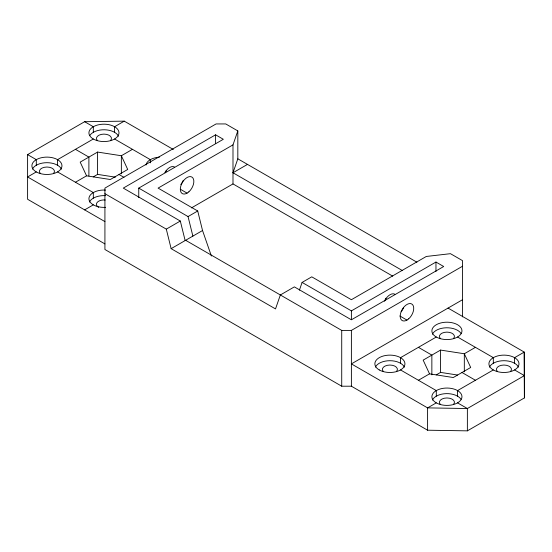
<?xml version="1.0" encoding="UTF-8"?>
<svg xmlns="http://www.w3.org/2000/svg" width="552" height="552" viewBox="0 0 552 552"><rect width="100%" height="100%" fill="white"/><g stroke="black" fill="none" stroke-linecap="round" stroke-linejoin="round"><path stroke-width="0.83" d="M392.713 276.138L232.992 183.926L232.992 144.865L237.822 130.914L225.74 123.938L216.073 123.938L104.921 188.108L104.921 249.497L341.722 386.207L351.389 386.207L427.593 430.208L467.371 430.85L524.4 397.93L524.248 352.086L448.045 308.085M402.415 270.583L232.992 172.762L237.822 158.817L237.822 130.914M299.412 290.166L302.096 282.417L311.763 276.835L351.389 299.715L426.296 256.466L450.46 253.678L462.541 260.654L462.541 316.889M104.921 243.915L27.6 199.272L27.6 154.629L84.629 121.709L124.255 121.15L173.321 149.482M36.301 171.927A15.035 8.68 0 0 1 43.042 157.403A15.035 8.68 0 0 1 61.451 168.036A15.035 8.68 0 0 1 36.301 171.927L27.6 176.95L104.921 221.593M93.322 139.007A15.035 8.68 0 0 1 100.064 124.483A15.035 8.68 0 0 1 118.48 135.116A15.035 8.68 0 0 1 93.322 139.007L57.56 159.652L57.56 165.234M124.255 121.15L114.588 126.725L114.588 132.307M97.587 152.069L80.192 162.115L86.56 175.833L110.324 179.51L127.719 169.464L121.357 155.747L97.587 152.069L97.587 174.391L93.24 176.902M75.445 182.25L86.56 175.833M132.466 149.33L121.357 155.747L121.357 173.776M84.629 209.877L93.322 204.854M138.752 197.554L138.752 188.108L223.325 139.283L215.59 134.819L123.289 188.108L180.311 221.035L185.148 240.562M232.992 144.865L158.086 188.108L197.713 210.988L202.543 230.522L211.381 256.031M232.992 172.762L247.489 164.392M191.454 207.904L232.992 183.926M104.921 193.69L166.297 229.128L180.311 221.035M138.752 188.108L188.046 216.57L197.713 210.988M166.297 229.128L171.134 248.655L202.543 230.522M302.096 282.417L351.389 310.873L435.963 262.048L443.698 266.512L351.389 319.801L294.361 286.881L280.347 294.975L275.517 308.92L171.134 248.655M185.631 240.286L341.722 330.406L351.389 330.406L462.541 266.236M462.541 299.715L351.389 363.892L427.593 407.887L467.371 408.528L524.4 375.608L514.581 369.943M436.294 337.017A15.035 8.68 0 0 1 443.035 322.492A15.035 8.68 0 0 1 461.451 333.125A15.035 8.68 0 0 1 436.294 337.017L400.531 357.661L400.531 363.244M440.558 350.078L423.163 360.125L429.532 373.849L453.296 377.527L470.69 367.48L464.322 353.756L440.558 350.078L440.558 372.4L436.211 374.911M418.416 380.266L429.532 373.849M475.438 347.339L464.322 353.756L464.322 371.786M436.294 402.863A15.035 8.68 0 0 1 443.035 388.339A15.035 8.68 0 0 1 461.451 398.972A15.035 8.68 0 0 1 436.294 402.863L427.593 407.887L427.593 430.208M493.322 369.943A15.035 8.68 0 0 1 500.064 355.419A15.035 8.68 0 0 1 518.473 366.052A15.035 8.68 0 0 1 493.322 369.943L457.56 390.588L457.56 396.17M97.587 174.391L115.409 177.151M440.558 372.4L457.532 375.029M237.822 158.817L416.912 262.214M84.629 121.709L93.322 126.725L93.322 132.307M114.588 139.007L150.351 159.652L150.351 162.84M457.56 337.017L493.322 357.661L493.322 363.244M180.387 189.267L187.08 193.131M399.903 316.006L406.969 320.084M75.445 149.33L88.893 157.092L88.893 175.978M119.025 174.487L123.979 177.351M418.416 347.339L431.857 355.102L431.857 374.849M461.996 372.503L475.438 380.266M27.6 154.629L36.301 159.652L36.301 165.234M57.56 171.927L93.322 192.572L93.322 198.154M400.531 369.943L436.294 390.588L436.294 396.17M457.56 402.863L467.371 408.528L467.371 430.85M188.046 216.57L192.876 236.104M524.4 397.93L524.248 352.086L514.581 357.661L514.581 363.244M435.963 262.048L435.963 271.494M351.389 310.873L351.389 319.463M351.389 330.406L351.389 386.207M341.722 330.406L341.722 386.207M215.59 134.819L215.59 143.403M164.896 172.514A9.57 5.527 -60 0 1 174.466 166.987M183.271 180.262A9.57 5.527 -60 0 1 180.794 184.554M403.643 307.492A9.57 5.527 -60 0 1 401.166 311.783M384.509 301.226A9.57 5.527 -60 0 1 394.839 294.216M385.931 298.204A9.57 5.527 -60 0 1 385.172 299.688M166.359 170.499A9.57 5.527 -60 0 1 165.283 172.735M440.413 338.631A7.521 4.34 0 0 1 446.927 332.118A7.521 4.34 0 0 1 453.44 338.631M383.392 371.551A7.521 4.34 0 0 1 389.898 365.044A7.521 4.34 0 0 1 396.412 371.551M440.413 404.478A7.521 4.34 0 0 1 446.927 397.964A7.521 4.34 0 0 1 453.44 404.478M497.442 371.551A7.521 4.34 0 0 1 503.955 365.044A7.521 4.34 0 0 1 510.462 371.551M432.402 334.215A15.035 8.68 0 0 1 446.271 327.784A15.035 8.68 0 0 1 461.058 333.491M375.381 367.135A15.035 8.68 0 0 1 389.898 360.704A15.035 8.68 0 0 1 404.423 367.135M489.431 367.135A15.035 8.68 0 0 1 503.955 360.704A15.035 8.68 0 0 1 518.473 367.135M432.402 400.062A15.035 8.68 0 0 1 446.271 393.631A15.035 8.68 0 0 1 461.058 399.337M105.529 207.345A15.035 8.68 0 0 1 88.92 198.713A15.035 8.68 0 0 1 105.529 190.081M146.004 165.034A15.035 8.68 0 0 1 159.411 157.154M97.449 140.615A7.521 4.34 0 0 1 103.955 134.108A7.521 4.34 0 0 1 110.469 140.615M40.42 173.542A7.521 4.34 0 0 1 46.934 167.028A7.521 4.34 0 0 1 53.441 173.542M98.642 207.366A7.521 4.34 0 0 1 97.29 202.287A7.521 4.34 0 0 1 105.266 200.017M32.409 169.126A15.035 8.68 0 0 1 46.934 162.688A15.035 8.68 0 0 1 61.451 169.126M89.824 135.481A15.035 8.68 0 0 1 104.611 129.775A15.035 8.68 0 0 1 118.48 136.199M89.431 202.046A15.035 8.68 0 0 1 105.529 195.663M188.832 191.855A9.57 5.527 -60 0 0 191.861 177.033A9.57 5.527 -60 0 0 180.545 187.073A9.57 5.527 -60 0 0 188.832 191.855M408.715 318.808A9.57 5.527 -60 0 0 411.751 303.986A9.57 5.527 -60 0 0 400.428 314.019A9.57 5.527 -60 0 0 408.715 318.808M379.272 369.943A15.035 8.68 0 0 0 404.423 366.052A15.035 8.68 0 0 0 386.007 355.419A15.035 8.68 0 0 0 379.272 369.943"/></g></svg>
